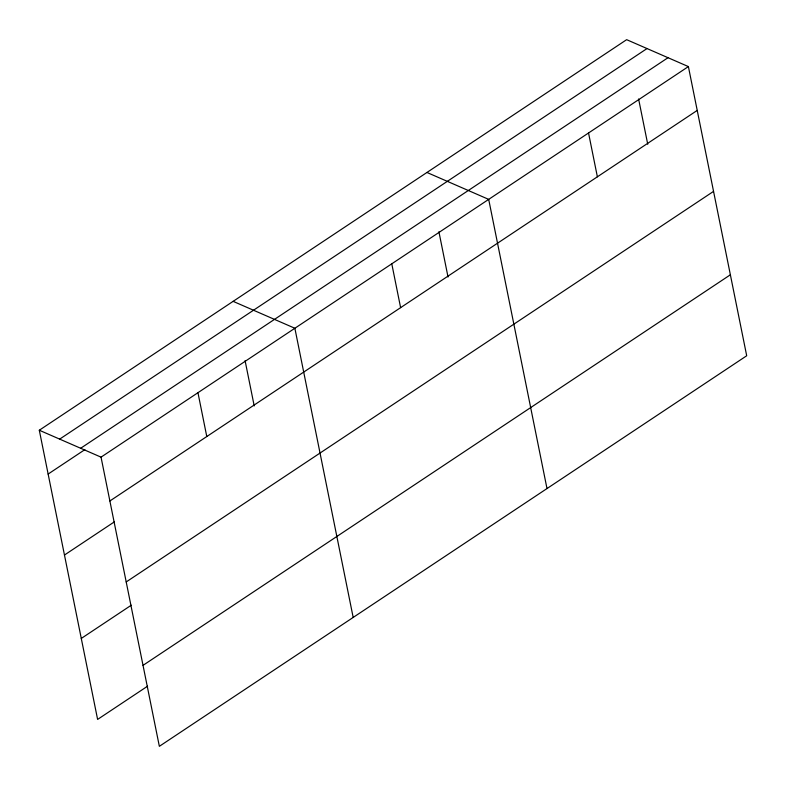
<?xml version="1.0" encoding="UTF-8"?>
<svg xmlns="http://www.w3.org/2000/svg" width="786" height="786" viewBox="0 0 786 786"><rect width="100%" height="100%" fill="white"/><g stroke="black" fill="none" stroke-linecap="round" stroke-linejoin="round"><path stroke-width="1.18" d="M39.3 430.237L626.648 39.673L688.389 66.584L746.7 355.763L159.352 746.327L101.04 457.147L39.3 430.237L97.611 719.416L147.591 686.178M59.677 439.119L647.025 48.555M80.663 448.266L668.021 57.702M48.133 474.066L84.859 449.641M101.04 457.147L688.389 66.584M109.883 500.977L697.231 110.413M64.462 555.034L114.451 521.796M126.202 581.945L713.55 191.381M81.282 638.448L131.272 605.21M143.023 665.359L730.371 274.795M426.955 172.468L488.695 199.379L546.997 488.558M233.128 301.352L294.868 328.263L353.179 617.442M638.605 98.987L647.733 144.231M588.537 132.981L597.38 176.811M438.912 231.772L448.03 277.016M391.782 263.821L400.614 307.65M245.085 360.656L254.212 405.9M197.954 392.705L206.787 436.535"/></g></svg>
